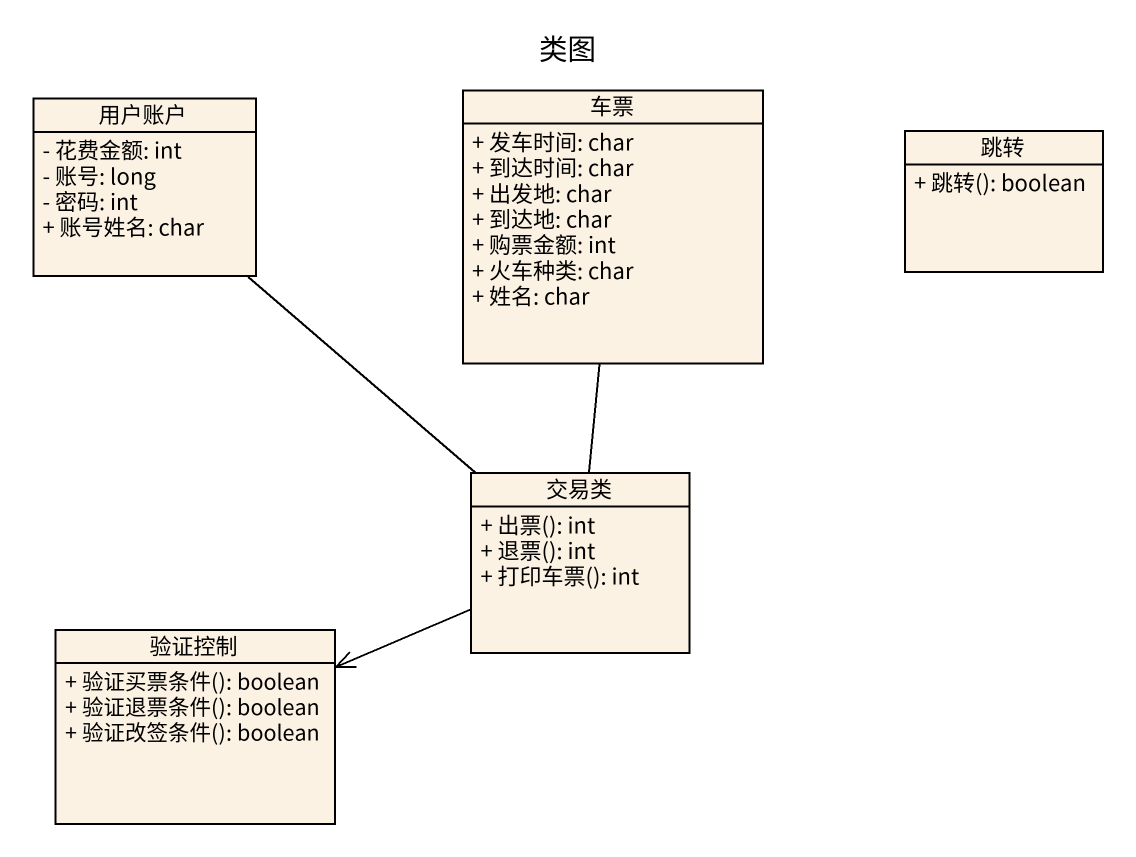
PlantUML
@startuml
title 类图
hide circle
hide empty members
skinparam classAttributeIconSize 0
class 用户账户 {
  - 花费金额: int
  - 账号: long
  - 密码: int
  + 账号姓名: char
}
class 车票 {
  + 发车时间: char
  + 到达时间: char
  + 出发地: char
  + 到达地: char
  + 购票金额: int
  + 火车种类: char
  + 姓名: char
}
class 跳转 {
  + 跳转(): boolean
}
class 交易类 {
  + 出票(): int
  + 退票(): int
  + 打印车票(): int
}
class 验证控制 {
  + 验证买票条件(): boolean
  + 验证退票条件(): boolean
  + 验证改签条件(): boolean
}
用户账户 -- 交易类
交易类 -up- 车票
交易类 -left-> 验证控制
@enduml
